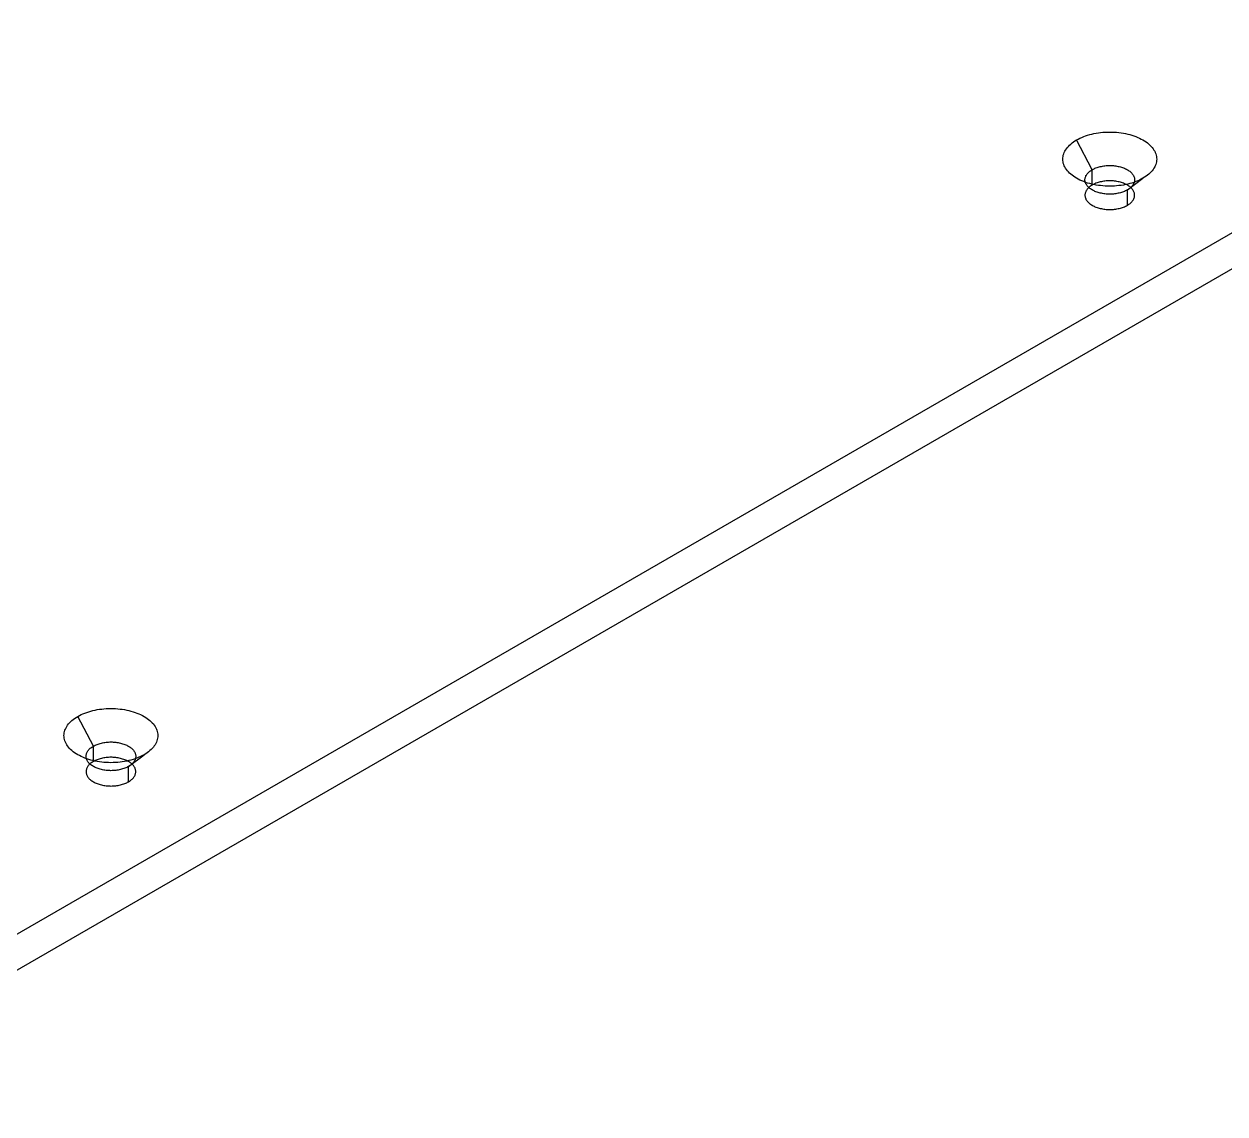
# Model space of a CAD drawing. Header units: inches. Extents: x 4 to 302, y 4 to 194.
# Drawn here: x 107.102 to 109.637, y 24.48 to 26.782 of the extents above; entities that cross this region are included whole.
import ezdxf

# ---------------------------------------------------------------- set-up
doc = ezdxf.new("R2010")
doc.units = ezdxf.units.IN
doc.header["$MEASUREMENT"] = 0

msp = doc.modelspace()

# ---------------------------------------------------------------- linework, layer by layer
at = {"layer": 'OUTLINE'}
for p, q in [((114.4037, 29.0842), (98.5853, 19.9512)), ((114.4037, 29.0081), (98.5853, 19.875)), ((109.3517, 26.5483), (109.3561, 26.5494)), ((109.3561, 26.5494), (109.3607, 26.5504)), ((109.3607, 26.5504), (109.3653, 26.5513)), ((109.3653, 26.5513), (109.37, 26.5521)), ((109.37, 26.5521), (109.3747, 26.5527)), ((109.3747, 26.5527), (109.3795, 26.5532)), ((109.3795, 26.5532), (109.3843, 26.5535)), ((109.3843, 26.5535), (109.3892, 26.5537)), ((109.3892, 26.5537), (109.3941, 26.5538)), ((109.3941, 26.5538), (109.3989, 26.5537)), ((109.3989, 26.5537), (109.4038, 26.5535)), ((109.4038, 26.5535), (109.4086, 26.5532)), ((109.4086, 26.5532), (109.4134, 26.5527)), ((109.4134, 26.5527), (109.4181, 26.5521)), ((109.4181, 26.5521), (109.4228, 26.5513)), ((109.4228, 26.5513), (109.4274, 26.5504)), ((109.4274, 26.5504), (109.432, 26.5494)), ((109.432, 26.5494), (109.4364, 26.5483)), ((109.3045, 26.521), (109.3067, 26.5235)), ((109.3067, 26.5235), (109.3091, 26.526)), ((109.3091, 26.526), (109.3117, 26.5284)), ((109.3117, 26.5284), (109.3145, 26.5306)), ((109.3145, 26.5306), (109.3175, 26.5329)), ((109.3175, 26.5329), (109.3206, 26.535)), ((109.3206, 26.535), (109.324, 26.537)), ((109.324, 26.537), (109.3275, 26.539)), ((109.3569, 26.4742), (109.324, 26.537)), ((109.3275, 26.539), (109.3312, 26.5408)), ((109.3312, 26.5408), (109.335, 26.5425)), ((109.335, 26.5425), (109.339, 26.5441)), ((109.339, 26.5441), (109.3431, 26.5456)), ((109.3431, 26.5456), (109.3473, 26.547)), ((109.3473, 26.547), (109.3517, 26.5483)), ((109.4364, 26.5483), (109.4408, 26.547)), ((109.4408, 26.547), (109.445, 26.5456)), ((109.445, 26.5456), (109.4491, 26.5441)), ((109.4491, 26.5441), (109.4531, 26.5425)), ((109.4531, 26.5425), (109.4569, 26.5408)), ((109.4569, 26.5408), (109.4606, 26.539)), ((109.4606, 26.539), (109.4641, 26.537)), ((109.4641, 26.537), (109.4675, 26.535)), ((109.4675, 26.535), (109.4707, 26.5329)), ((109.4707, 26.5329), (109.4736, 26.5306)), ((109.4736, 26.5306), (109.4764, 26.5284)), ((109.4764, 26.5284), (109.479, 26.526)), ((109.479, 26.526), (109.4814, 26.5235)), ((109.4814, 26.5235), (109.4836, 26.521)), ((109.295, 26.4966), (109.2951, 26.4994)), ((109.2951, 26.4994), (109.2954, 26.5022)), ((109.2954, 26.5022), (109.296, 26.505)), ((109.296, 26.505), (109.2969, 26.5077)), ((109.2969, 26.5077), (109.2979, 26.5105)), ((109.2979, 26.5105), (109.2992, 26.5132)), ((109.2992, 26.5132), (109.3008, 26.5158)), ((109.3008, 26.5158), (109.3025, 26.5185)), ((109.3025, 26.5185), (109.3045, 26.521)), ((109.4836, 26.521), (109.4856, 26.5185)), ((109.4856, 26.5185), (109.4874, 26.5158)), ((109.4874, 26.5158), (109.4889, 26.5132)), ((109.4889, 26.5132), (109.4902, 26.5105)), ((109.4902, 26.5105), (109.4912, 26.5077)), ((109.4912, 26.5077), (109.4921, 26.505)), ((109.4921, 26.505), (109.4927, 26.5022)), ((109.4927, 26.5022), (109.493, 26.4994)), ((109.493, 26.4994), (109.4931, 26.4966)), ((109.2951, 26.4938), (109.295, 26.4966)), ((109.2954, 26.491), (109.2951, 26.4938)), ((109.296, 26.4882), (109.2954, 26.491)), ((109.2969, 26.4854), (109.296, 26.4882)), ((109.2979, 26.4827), (109.2969, 26.4854)), ((109.2992, 26.48), (109.2979, 26.4827)), ((109.3008, 26.4773), (109.2992, 26.48)), ((109.3025, 26.4747), (109.3008, 26.4773)), ((109.3045, 26.4721), (109.3025, 26.4747)), ((109.3535, 26.472), (109.3552, 26.4731)), ((109.3552, 26.4731), (109.3569, 26.4742)), ((109.3569, 26.4742), (109.3588, 26.4752)), ((109.3569, 26.4418), (109.3569, 26.4742)), ((109.3588, 26.4752), (109.3608, 26.4762)), ((109.3608, 26.4762), (109.3628, 26.4771)), ((109.3628, 26.4771), (109.3649, 26.478)), ((109.3649, 26.478), (109.3671, 26.4788)), ((109.3671, 26.4788), (109.3693, 26.4795)), ((109.3693, 26.4795), (109.3716, 26.4802)), ((109.3716, 26.4802), (109.374, 26.4808)), ((109.374, 26.4808), (109.3764, 26.4813)), ((109.3764, 26.4813), (109.3788, 26.4818)), ((109.3788, 26.4818), (109.3813, 26.4822)), ((109.3813, 26.4822), (109.3838, 26.4825)), ((109.3838, 26.4825), (109.3864, 26.4828)), ((109.3864, 26.4828), (109.3889, 26.4829)), ((109.3889, 26.4829), (109.3915, 26.483)), ((109.3915, 26.483), (109.3941, 26.4831)), ((109.3941, 26.4831), (109.3966, 26.483)), ((109.3966, 26.483), (109.3992, 26.4829)), ((109.3992, 26.4829), (109.4018, 26.4828)), ((109.4018, 26.4828), (109.4043, 26.4825)), ((109.4043, 26.4825), (109.4068, 26.4822)), ((109.4068, 26.4822), (109.4093, 26.4818)), ((109.4093, 26.4818), (109.4117, 26.4813)), ((109.4117, 26.4813), (109.4141, 26.4808)), ((109.4141, 26.4808), (109.4165, 26.4802)), ((109.4165, 26.4802), (109.4188, 26.4795)), ((109.4188, 26.4795), (109.421, 26.4788)), ((109.421, 26.4788), (109.4232, 26.478)), ((109.4232, 26.478), (109.4253, 26.4771)), ((109.4253, 26.4771), (109.4273, 26.4762)), ((109.4273, 26.4762), (109.4293, 26.4752)), ((109.4293, 26.4752), (109.4312, 26.4742)), ((109.4312, 26.4742), (109.4329, 26.4731)), ((109.4329, 26.4731), (109.4346, 26.472)), ((109.4856, 26.4747), (109.4836, 26.4721)), ((109.4874, 26.4773), (109.4856, 26.4747)), ((109.4889, 26.48), (109.4874, 26.4773)), ((109.4902, 26.4827), (109.4889, 26.48)), ((109.4912, 26.4854), (109.4902, 26.4827)), ((109.4921, 26.4882), (109.4912, 26.4854)), ((109.4927, 26.491), (109.4921, 26.4882)), ((109.493, 26.4938), (109.4927, 26.491)), ((109.4931, 26.4966), (109.493, 26.4938)), ((109.3067, 26.4696), (109.3045, 26.4721)), ((109.3091, 26.4672), (109.3067, 26.4696)), ((109.3117, 26.4648), (109.3091, 26.4672)), ((109.3145, 26.4625), (109.3117, 26.4648)), ((109.3175, 26.4603), (109.3145, 26.4625)), ((109.3206, 26.4581), (109.3175, 26.4603)), ((109.324, 26.4561), (109.3206, 26.4581)), ((109.3275, 26.4542), (109.324, 26.4561)), ((109.3312, 26.4523), (109.3275, 26.4542)), ((109.335, 26.4506), (109.3312, 26.4523)), ((109.339, 26.449), (109.335, 26.4506)), ((109.3431, 26.4475), (109.339, 26.449)), ((109.3416, 26.4543), (109.3418, 26.4558)), ((109.3416, 26.4528), (109.3416, 26.4543)), ((109.3416, 26.4513), (109.3416, 26.4528)), ((109.3418, 26.4498), (109.3416, 26.4513)), ((109.3418, 26.4558), (109.3421, 26.4572)), ((109.3421, 26.4483), (109.3418, 26.4498)), ((109.3421, 26.4572), (109.3426, 26.4587)), ((109.3426, 26.4469), (109.3421, 26.4483)), ((109.3426, 26.4587), (109.3432, 26.4601)), ((109.3473, 26.4461), (109.3431, 26.4475)), ((109.3432, 26.4601), (109.3438, 26.4616)), ((109.3438, 26.4616), (109.3446, 26.463)), ((109.3446, 26.463), (109.3456, 26.4644)), ((109.3456, 26.4644), (109.3466, 26.4657)), ((109.3466, 26.4657), (109.3478, 26.4671)), ((109.3478, 26.4671), (109.349, 26.4684)), ((109.349, 26.4684), (109.3504, 26.4696)), ((109.3504, 26.4696), (109.3519, 26.4708)), ((109.3519, 26.4708), (109.3535, 26.472)), ((109.3716, 26.4478), (109.3693, 26.4471)), ((109.374, 26.4484), (109.3716, 26.4478)), ((109.3764, 26.4489), (109.374, 26.4484)), ((109.3788, 26.4494), (109.3764, 26.4489)), ((109.3813, 26.4498), (109.3788, 26.4494)), ((109.3838, 26.4501), (109.3813, 26.4498)), ((109.3864, 26.4504), (109.3838, 26.4501)), ((109.3889, 26.4505), (109.3864, 26.4504)), ((109.3915, 26.4506), (109.3889, 26.4505)), ((109.3941, 26.4507), (109.3915, 26.4506)), ((109.3966, 26.4506), (109.3941, 26.4507)), ((109.3992, 26.4505), (109.3966, 26.4506)), ((109.4018, 26.4504), (109.3992, 26.4505)), ((109.4043, 26.4501), (109.4018, 26.4504)), ((109.4068, 26.4498), (109.4043, 26.4501)), ((109.4093, 26.4494), (109.4068, 26.4498)), ((109.4117, 26.4489), (109.4093, 26.4494)), ((109.4141, 26.4484), (109.4117, 26.4489)), ((109.4165, 26.4478), (109.4141, 26.4484)), ((109.4188, 26.4471), (109.4165, 26.4478)), ((109.4312, 26.4314), (109.4641, 26.4561)), ((109.4346, 26.472), (109.4362, 26.4708)), ((109.4362, 26.4708), (109.4377, 26.4696)), ((109.4377, 26.4696), (109.4391, 26.4684)), ((109.4391, 26.4684), (109.4403, 26.4671)), ((109.4403, 26.4671), (109.4415, 26.4657)), ((109.445, 26.4475), (109.4408, 26.4461)), ((109.4415, 26.4657), (109.4425, 26.4644)), ((109.4425, 26.4644), (109.4435, 26.463)), ((109.4435, 26.463), (109.4443, 26.4616)), ((109.4443, 26.4616), (109.445, 26.4601)), ((109.445, 26.4601), (109.4455, 26.4587)), ((109.4491, 26.449), (109.445, 26.4475)), ((109.4455, 26.4587), (109.446, 26.4572)), ((109.446, 26.4483), (109.4455, 26.4469)), ((109.446, 26.4572), (109.4463, 26.4558)), ((109.4463, 26.4498), (109.446, 26.4483)), ((109.4463, 26.4558), (109.4465, 26.4543)), ((109.4465, 26.4513), (109.4463, 26.4498)), ((109.4465, 26.4543), (109.4465, 26.4528)), ((109.4465, 26.4528), (109.4465, 26.4513)), ((109.4531, 26.4506), (109.4491, 26.449)), ((109.4569, 26.4523), (109.4531, 26.4506)), ((109.4606, 26.4542), (109.4569, 26.4523)), ((109.4641, 26.4561), (109.4606, 26.4542)), ((109.4675, 26.4581), (109.4641, 26.4561)), ((109.4707, 26.4603), (109.4675, 26.4581)), ((109.4736, 26.4625), (109.4707, 26.4603)), ((109.4764, 26.4648), (109.4736, 26.4625)), ((109.479, 26.4672), (109.4764, 26.4648)), ((109.4814, 26.4696), (109.479, 26.4672)), ((109.4836, 26.4721), (109.4814, 26.4696)), ((109.3418, 26.4234), (109.3416, 26.4219)), ((109.3416, 26.4219), (109.3416, 26.4204)), ((109.3421, 26.4248), (109.3418, 26.4234)), ((109.3426, 26.4263), (109.3421, 26.4248)), ((109.3432, 26.4454), (109.3426, 26.4469)), ((109.3432, 26.4277), (109.3426, 26.4263)), ((109.3438, 26.444), (109.3432, 26.4454)), ((109.3438, 26.4292), (109.3432, 26.4277)), ((109.3446, 26.4426), (109.3438, 26.444)), ((109.3446, 26.4306), (109.3438, 26.4292)), ((109.3456, 26.4412), (109.3446, 26.4426)), ((109.3456, 26.432), (109.3446, 26.4306)), ((109.3466, 26.4398), (109.3456, 26.4412)), ((109.3466, 26.4333), (109.3456, 26.432)), ((109.3478, 26.4385), (109.3466, 26.4398)), ((109.3478, 26.4347), (109.3466, 26.4333)), ((109.3517, 26.4449), (109.3473, 26.4461)), ((109.349, 26.4372), (109.3478, 26.4385)), ((109.349, 26.436), (109.3478, 26.4347)), ((109.3504, 26.4372), (109.349, 26.436)), ((109.3504, 26.436), (109.349, 26.4372)), ((109.3519, 26.4384), (109.3504, 26.4372)), ((109.3519, 26.4347), (109.3504, 26.436)), ((109.3561, 26.4437), (109.3517, 26.4449)), ((109.3535, 26.4396), (109.3519, 26.4384)), ((109.3535, 26.4336), (109.3519, 26.4347)), ((109.3552, 26.4407), (109.3535, 26.4396)), ((109.3552, 26.4324), (109.3535, 26.4336)), ((109.3569, 26.4418), (109.3552, 26.4407)), ((109.3569, 26.4314), (109.3552, 26.4324)), ((109.3607, 26.4427), (109.3561, 26.4437)), ((109.3588, 26.4428), (109.3569, 26.4418)), ((109.3588, 26.4303), (109.3569, 26.4314)), ((109.3608, 26.4438), (109.3588, 26.4428)), ((109.3608, 26.4294), (109.3588, 26.4303)), ((109.3653, 26.4418), (109.3607, 26.4427)), ((109.3628, 26.4447), (109.3608, 26.4438)), ((109.3628, 26.4284), (109.3608, 26.4294)), ((109.3649, 26.4456), (109.3628, 26.4447)), ((109.3649, 26.4276), (109.3628, 26.4284)), ((109.3671, 26.4464), (109.3649, 26.4456)), ((109.3671, 26.4268), (109.3649, 26.4276)), ((109.37, 26.4411), (109.3653, 26.4418)), ((109.3693, 26.4471), (109.3671, 26.4464)), ((109.3693, 26.4261), (109.3671, 26.4268)), ((109.3716, 26.4254), (109.3693, 26.4261)), ((109.3747, 26.4405), (109.37, 26.4411)), ((109.374, 26.4248), (109.3716, 26.4254)), ((109.3764, 26.4243), (109.374, 26.4248)), ((109.3795, 26.44), (109.3747, 26.4405)), ((109.3788, 26.4238), (109.3764, 26.4243)), ((109.3813, 26.4234), (109.3788, 26.4238)), ((109.3843, 26.4396), (109.3795, 26.44)), ((109.3838, 26.4231), (109.3813, 26.4234)), ((109.3864, 26.4228), (109.3838, 26.4231)), ((109.3892, 26.4394), (109.3843, 26.4396)), ((109.3889, 26.4226), (109.3864, 26.4228)), ((109.3915, 26.4225), (109.3889, 26.4226)), ((109.3941, 26.4394), (109.3892, 26.4394)), ((109.3941, 26.4225), (109.3915, 26.4225)), ((109.3989, 26.4394), (109.3941, 26.4394)), ((109.3966, 26.4225), (109.3941, 26.4225)), ((109.3992, 26.4226), (109.3966, 26.4225)), ((109.4038, 26.4396), (109.3989, 26.4394)), ((109.4018, 26.4228), (109.3992, 26.4226)), ((109.4043, 26.4231), (109.4018, 26.4228)), ((109.4086, 26.44), (109.4038, 26.4396)), ((109.4068, 26.4234), (109.4043, 26.4231)), ((109.4093, 26.4238), (109.4068, 26.4234)), ((109.4134, 26.4405), (109.4086, 26.44)), ((109.4117, 26.4243), (109.4093, 26.4238)), ((109.4141, 26.4248), (109.4117, 26.4243)), ((109.4181, 26.4411), (109.4134, 26.4405)), ((109.4165, 26.4254), (109.4141, 26.4248)), ((109.4188, 26.4261), (109.4165, 26.4254)), ((109.4228, 26.4418), (109.4181, 26.4411)), ((109.421, 26.4464), (109.4188, 26.4471)), ((109.421, 26.4268), (109.4188, 26.4261)), ((109.4232, 26.4456), (109.421, 26.4464)), ((109.4232, 26.4276), (109.421, 26.4268)), ((109.4274, 26.4427), (109.4228, 26.4418)), ((109.4253, 26.4447), (109.4232, 26.4456)), ((109.4253, 26.4284), (109.4232, 26.4276)), ((109.4273, 26.4438), (109.4253, 26.4447)), ((109.4273, 26.4294), (109.4253, 26.4284)), ((109.4293, 26.4428), (109.4273, 26.4438)), ((109.4293, 26.4303), (109.4273, 26.4294)), ((109.432, 26.4437), (109.4274, 26.4427)), ((109.4312, 26.4418), (109.4293, 26.4428)), ((109.4312, 26.4314), (109.4293, 26.4303)), ((109.4329, 26.4407), (109.4312, 26.4418)), ((109.4329, 26.4324), (109.4312, 26.4314)), ((109.4312, 26.399), (109.4312, 26.4314)), ((109.4364, 26.4449), (109.432, 26.4437)), ((109.4346, 26.4396), (109.4329, 26.4407)), ((109.4346, 26.4336), (109.4329, 26.4324)), ((109.4362, 26.4384), (109.4346, 26.4396)), ((109.4362, 26.4347), (109.4346, 26.4336)), ((109.4377, 26.4372), (109.4362, 26.4384)), ((109.4377, 26.436), (109.4362, 26.4347)), ((109.4408, 26.4461), (109.4364, 26.4449)), ((109.4391, 26.436), (109.4377, 26.4372)), ((109.4391, 26.4372), (109.4377, 26.436)), ((109.4403, 26.4385), (109.4391, 26.4372)), ((109.4403, 26.4347), (109.4391, 26.436)), ((109.4415, 26.4398), (109.4403, 26.4385)), ((109.4415, 26.4333), (109.4403, 26.4347)), ((109.4425, 26.4412), (109.4415, 26.4398)), ((109.4425, 26.432), (109.4415, 26.4333)), ((109.4435, 26.4426), (109.4425, 26.4412)), ((109.4435, 26.4306), (109.4425, 26.432)), ((109.4443, 26.444), (109.4435, 26.4426)), ((109.4443, 26.4292), (109.4435, 26.4306)), ((109.445, 26.4454), (109.4443, 26.444)), ((109.445, 26.4277), (109.4443, 26.4292)), ((109.4455, 26.4469), (109.445, 26.4454)), ((109.4455, 26.4263), (109.445, 26.4277)), ((109.446, 26.4248), (109.4455, 26.4263)), ((109.4463, 26.4234), (109.446, 26.4248)), ((109.4465, 26.4219), (109.4463, 26.4234)), ((109.4465, 26.4204), (109.4465, 26.4219)), ((109.3416, 26.4204), (109.3416, 26.4189)), ((109.3416, 26.4189), (109.3418, 26.4174)), ((109.3418, 26.4174), (109.3421, 26.4159)), ((109.3421, 26.4159), (109.3426, 26.4145)), ((109.3426, 26.4145), (109.3432, 26.413)), ((109.3432, 26.413), (109.3438, 26.4116)), ((109.3438, 26.4116), (109.3446, 26.4102)), ((109.3446, 26.4102), (109.3456, 26.4088)), ((109.3456, 26.4088), (109.3466, 26.4074)), ((109.3466, 26.4074), (109.3478, 26.4061)), ((109.3478, 26.4061), (109.349, 26.4048)), ((109.349, 26.4048), (109.3504, 26.4036)), ((109.3504, 26.4036), (109.3519, 26.4023)), ((109.3519, 26.4023), (109.3535, 26.4012)), ((109.3535, 26.4012), (109.3552, 26.4)), ((109.3552, 26.4), (109.3569, 26.399)), ((109.3569, 26.399), (109.3588, 26.3979)), ((109.3588, 26.3979), (109.3608, 26.397)), ((109.3608, 26.397), (109.3628, 26.396)), ((109.4253, 26.396), (109.4273, 26.397)), ((109.4273, 26.397), (109.4293, 26.3979)), ((109.4293, 26.3979), (109.4312, 26.399)), ((109.4312, 26.399), (109.4329, 26.4)), ((109.4329, 26.4), (109.4346, 26.4012)), ((109.4346, 26.4012), (109.4362, 26.4023)), ((109.4362, 26.4023), (109.4377, 26.4036)), ((109.4377, 26.4036), (109.4391, 26.4048)), ((109.4391, 26.4048), (109.4403, 26.4061)), ((109.4403, 26.4061), (109.4415, 26.4074)), ((109.4415, 26.4074), (109.4425, 26.4088)), ((109.4425, 26.4088), (109.4435, 26.4102)), ((109.4435, 26.4102), (109.4443, 26.4116)), ((109.4443, 26.4116), (109.445, 26.413)), ((109.445, 26.413), (109.4455, 26.4145)), ((109.4455, 26.4145), (109.446, 26.4159)), ((109.446, 26.4159), (109.4463, 26.4174)), ((109.4463, 26.4174), (109.4465, 26.4189)), ((109.4465, 26.4189), (109.4465, 26.4204)), ((109.3628, 26.396), (109.3649, 26.3952)), ((109.3649, 26.3952), (109.3671, 26.3944)), ((109.3671, 26.3944), (109.3693, 26.3937)), ((109.3693, 26.3937), (109.3716, 26.393)), ((109.3716, 26.393), (109.374, 26.3924)), ((109.374, 26.3924), (109.3764, 26.3919)), ((109.3764, 26.3919), (109.3788, 26.3914)), ((109.3788, 26.3914), (109.3813, 26.391)), ((109.3813, 26.391), (109.3838, 26.3907)), ((109.3838, 26.3907), (109.3864, 26.3904)), ((109.3864, 26.3904), (109.3889, 26.3902)), ((109.3889, 26.3902), (109.3915, 26.3901)), ((109.3915, 26.3901), (109.3941, 26.3901)), ((109.3941, 26.3901), (109.3966, 26.3901)), ((109.3966, 26.3901), (109.3992, 26.3902)), ((109.3992, 26.3902), (109.4018, 26.3904)), ((109.4018, 26.3904), (109.4043, 26.3907)), ((109.4043, 26.3907), (109.4068, 26.391)), ((109.4068, 26.391), (109.4093, 26.3914)), ((109.4093, 26.3914), (109.4117, 26.3919)), ((109.4117, 26.3919), (109.4141, 26.3924)), ((109.4141, 26.3924), (109.4165, 26.393)), ((109.4165, 26.393), (109.4188, 26.3937)), ((109.4188, 26.3937), (109.421, 26.3944)), ((109.421, 26.3944), (109.4232, 26.3952)), ((109.4232, 26.3952), (109.4253, 26.396)), ((107.2427, 25.3306), (107.2472, 25.3318)), ((107.2472, 25.3318), (107.2517, 25.3328)), ((107.2517, 25.3328), (107.2563, 25.3337)), ((107.2563, 25.3337), (107.261, 25.3344)), ((107.261, 25.3344), (107.2657, 25.335)), ((107.2657, 25.335), (107.2705, 25.3355)), ((107.2705, 25.3355), (107.2754, 25.3358)), ((107.2754, 25.3358), (107.2802, 25.3361)), ((107.2802, 25.3361), (107.2851, 25.3361)), ((107.2851, 25.3361), (107.2899, 25.3361)), ((107.2899, 25.3361), (107.2948, 25.3358)), ((107.2948, 25.3358), (107.2996, 25.3355)), ((107.2996, 25.3355), (107.3044, 25.335)), ((107.3044, 25.335), (107.3092, 25.3344)), ((107.3092, 25.3344), (107.3138, 25.3337)), ((107.3138, 25.3337), (107.3185, 25.3328)), ((107.3185, 25.3328), (107.323, 25.3318)), ((107.323, 25.3318), (107.3274, 25.3306)), ((107.1977, 25.3059), (107.2001, 25.3083)), ((107.2001, 25.3083), (107.2027, 25.3107)), ((107.2027, 25.3107), (107.2055, 25.313)), ((107.2055, 25.313), (107.2085, 25.3152)), ((107.2085, 25.3152), (107.2117, 25.3173)), ((107.2117, 25.3173), (107.215, 25.3194)), ((107.215, 25.3194), (107.2185, 25.3213)), ((107.248, 25.2566), (107.215, 25.3194)), ((107.2185, 25.3213), (107.2222, 25.3231)), ((107.2222, 25.3231), (107.226, 25.3249)), ((107.226, 25.3249), (107.23, 25.3265)), ((107.23, 25.3265), (107.2341, 25.328)), ((107.2341, 25.328), (107.2384, 25.3294)), ((107.2384, 25.3294), (107.2427, 25.3306)), ((107.3274, 25.3306), (107.3318, 25.3294)), ((107.3318, 25.3294), (107.336, 25.328)), ((107.336, 25.328), (107.3401, 25.3265)), ((107.3401, 25.3265), (107.3441, 25.3249)), ((107.3441, 25.3249), (107.3479, 25.3231)), ((107.3479, 25.3231), (107.3516, 25.3213)), ((107.3516, 25.3213), (107.3551, 25.3194)), ((107.3551, 25.3194), (107.3585, 25.3173)), ((107.3585, 25.3173), (107.3617, 25.3152)), ((107.3617, 25.3152), (107.3647, 25.313)), ((107.3647, 25.313), (107.3675, 25.3107)), ((107.3675, 25.3107), (107.3701, 25.3083)), ((107.3701, 25.3083), (107.3725, 25.3059)), ((107.186, 25.2789), (107.1861, 25.2817)), ((107.1861, 25.2817), (107.1865, 25.2845)), ((107.1865, 25.2845), (107.1871, 25.2873)), ((107.1871, 25.2873), (107.1879, 25.2901)), ((107.1879, 25.2901), (107.189, 25.2928)), ((107.189, 25.2928), (107.1903, 25.2955)), ((107.1903, 25.2955), (107.1918, 25.2982)), ((107.1918, 25.2982), (107.1935, 25.3008)), ((107.1935, 25.3008), (107.1955, 25.3034)), ((107.1955, 25.3034), (107.1977, 25.3059)), ((107.3725, 25.3059), (107.3747, 25.3034)), ((107.3747, 25.3034), (107.3766, 25.3008)), ((107.3766, 25.3008), (107.3784, 25.2982)), ((107.3784, 25.2982), (107.3799, 25.2955)), ((107.3799, 25.2955), (107.3812, 25.2928)), ((107.3812, 25.2928), (107.3823, 25.2901)), ((107.3823, 25.2901), (107.3831, 25.2873)), ((107.3831, 25.2873), (107.3837, 25.2845)), ((107.3837, 25.2845), (107.384, 25.2817)), ((107.384, 25.2817), (107.3842, 25.2789)), ((107.1861, 25.2761), (107.186, 25.2789)), ((107.1865, 25.2733), (107.1861, 25.2761)), ((107.1871, 25.2705), (107.1865, 25.2733)), ((107.1879, 25.2678), (107.1871, 25.2705)), ((107.189, 25.265), (107.1879, 25.2678)), ((107.1903, 25.2623), (107.189, 25.265)), ((107.1918, 25.2596), (107.1903, 25.2623)), ((107.1935, 25.257), (107.1918, 25.2596)), ((107.1955, 25.2545), (107.1935, 25.257)), ((107.2445, 25.2543), (107.2462, 25.2555)), ((107.2462, 25.2555), (107.248, 25.2566)), ((107.248, 25.2566), (107.2498, 25.2576)), ((107.248, 25.2242), (107.248, 25.2566)), ((107.2498, 25.2576), (107.2518, 25.2585)), ((107.2518, 25.2585), (107.2538, 25.2595)), ((107.2538, 25.2595), (107.2559, 25.2603)), ((107.2559, 25.2603), (107.2581, 25.2611)), ((107.2581, 25.2611), (107.2603, 25.2618)), ((107.2603, 25.2618), (107.2626, 25.2625)), ((107.2626, 25.2625), (107.265, 25.2631)), ((107.265, 25.2631), (107.2674, 25.2637)), ((107.2674, 25.2637), (107.2698, 25.2641)), ((107.2698, 25.2641), (107.2723, 25.2645)), ((107.2723, 25.2645), (107.2748, 25.2648)), ((107.2748, 25.2648), (107.2774, 25.2651)), ((107.2774, 25.2651), (107.2799, 25.2653)), ((107.2799, 25.2653), (107.2825, 25.2654)), ((107.2825, 25.2654), (107.2851, 25.2654)), ((107.2851, 25.2654), (107.2877, 25.2654)), ((107.2877, 25.2654), (107.2902, 25.2653)), ((107.2902, 25.2653), (107.2928, 25.2651)), ((107.2928, 25.2651), (107.2953, 25.2648)), ((107.2953, 25.2648), (107.2978, 25.2645)), ((107.2978, 25.2645), (107.3003, 25.2641)), ((107.3003, 25.2641), (107.3028, 25.2637)), ((107.3028, 25.2637), (107.3052, 25.2631)), ((107.3052, 25.2631), (107.3075, 25.2625)), ((107.3075, 25.2625), (107.3098, 25.2618)), ((107.3098, 25.2618), (107.3121, 25.2611)), ((107.3121, 25.2611), (107.3142, 25.2603)), ((107.3142, 25.2603), (107.3163, 25.2595)), ((107.3163, 25.2595), (107.3184, 25.2585)), ((107.3184, 25.2585), (107.3203, 25.2576)), ((107.3203, 25.2576), (107.3222, 25.2566)), ((107.3222, 25.2566), (107.324, 25.2555)), ((107.324, 25.2555), (107.3256, 25.2543)), ((107.3766, 25.257), (107.3747, 25.2545)), ((107.3784, 25.2596), (107.3766, 25.257)), ((107.3799, 25.2623), (107.3784, 25.2596)), ((107.3812, 25.265), (107.3799, 25.2623)), ((107.3823, 25.2678), (107.3812, 25.265)), ((107.3831, 25.2705), (107.3823, 25.2678)), ((107.3837, 25.2733), (107.3831, 25.2705)), ((107.384, 25.2761), (107.3837, 25.2733)), ((107.3842, 25.2789), (107.384, 25.2761)), ((107.1977, 25.2519), (107.1955, 25.2545)), ((107.2001, 25.2495), (107.1977, 25.2519)), ((107.2027, 25.2471), (107.2001, 25.2495)), ((107.2055, 25.2448), (107.2027, 25.2471)), ((107.2085, 25.2426), (107.2055, 25.2448)), ((107.2117, 25.2405), (107.2085, 25.2426)), ((107.215, 25.2385), (107.2117, 25.2405)), ((107.2185, 25.2365), (107.215, 25.2385)), ((107.2222, 25.2347), (107.2185, 25.2365)), ((107.226, 25.233), (107.2222, 25.2347)), ((107.23, 25.2313), (107.226, 25.233)), ((107.2341, 25.2298), (107.23, 25.2313)), ((107.2326, 25.2351), (107.2327, 25.2366)), ((107.2327, 25.2336), (107.2326, 25.2351)), ((107.2327, 25.2366), (107.2329, 25.2381)), ((107.2329, 25.2322), (107.2327, 25.2336)), ((107.2329, 25.2381), (107.2332, 25.2396)), ((107.2332, 25.2307), (107.2329, 25.2322)), ((107.2332, 25.2396), (107.2336, 25.241)), ((107.2336, 25.2292), (107.2332, 25.2307)), ((107.2336, 25.241), (107.2342, 25.2425)), ((107.2342, 25.2425), (107.2349, 25.2439)), ((107.2349, 25.2439), (107.2357, 25.2453)), ((107.2357, 25.2453), (107.2366, 25.2467)), ((107.2366, 25.2467), (107.2376, 25.2481)), ((107.2376, 25.2481), (107.2388, 25.2494)), ((107.2388, 25.2494), (107.2401, 25.2507)), ((107.2401, 25.2507), (107.2414, 25.252)), ((107.2414, 25.252), (107.2429, 25.2532)), ((107.2429, 25.2532), (107.2445, 25.2543)), ((107.2626, 25.2301), (107.2603, 25.2294)), ((107.265, 25.2307), (107.2626, 25.2301)), ((107.2674, 25.2313), (107.265, 25.2307)), ((107.2698, 25.2317), (107.2674, 25.2313)), ((107.2723, 25.2321), (107.2698, 25.2317)), ((107.2748, 25.2324), (107.2723, 25.2321)), ((107.2774, 25.2327), (107.2748, 25.2324)), ((107.2799, 25.2329), (107.2774, 25.2327)), ((107.2825, 25.233), (107.2799, 25.2329)), ((107.2851, 25.233), (107.2825, 25.233)), ((107.2877, 25.233), (107.2851, 25.233)), ((107.2902, 25.2329), (107.2877, 25.233)), ((107.2928, 25.2327), (107.2902, 25.2329)), ((107.2953, 25.2324), (107.2928, 25.2327)), ((107.2978, 25.2321), (107.2953, 25.2324)), ((107.3003, 25.2317), (107.2978, 25.2321)), ((107.3028, 25.2313), (107.3003, 25.2317)), ((107.3052, 25.2307), (107.3028, 25.2313)), ((107.3075, 25.2301), (107.3052, 25.2307)), ((107.3098, 25.2294), (107.3075, 25.2301)), ((107.3222, 25.2137), (107.3551, 25.2385)), ((107.3256, 25.2543), (107.3272, 25.2532)), ((107.3272, 25.2532), (107.3287, 25.252)), ((107.3287, 25.252), (107.3301, 25.2507)), ((107.3301, 25.2507), (107.3314, 25.2494)), ((107.3314, 25.2494), (107.3325, 25.2481)), ((107.3325, 25.2481), (107.3336, 25.2467)), ((107.3336, 25.2467), (107.3345, 25.2453)), ((107.3345, 25.2453), (107.3353, 25.2439)), ((107.3353, 25.2439), (107.336, 25.2425)), ((107.336, 25.2425), (107.3365, 25.241)), ((107.3401, 25.2313), (107.336, 25.2298)), ((107.3365, 25.241), (107.337, 25.2396)), ((107.337, 25.2307), (107.3365, 25.2292)), ((107.337, 25.2396), (107.3373, 25.2381)), ((107.3373, 25.2322), (107.337, 25.2307)), ((107.3373, 25.2381), (107.3375, 25.2366)), ((107.3375, 25.2336), (107.3373, 25.2322)), ((107.3375, 25.2366), (107.3376, 25.2351)), ((107.3376, 25.2351), (107.3375, 25.2336)), ((107.3441, 25.233), (107.3401, 25.2313)), ((107.3479, 25.2347), (107.3441, 25.233)), ((107.3516, 25.2365), (107.3479, 25.2347)), ((107.3551, 25.2385), (107.3516, 25.2365)), ((107.3585, 25.2405), (107.3551, 25.2385)), ((107.3617, 25.2426), (107.3585, 25.2405)), ((107.3647, 25.2448), (107.3617, 25.2426)), ((107.3675, 25.2471), (107.3647, 25.2448)), ((107.3701, 25.2495), (107.3675, 25.2471)), ((107.3725, 25.2519), (107.3701, 25.2495)), ((107.3747, 25.2545), (107.3725, 25.2519)), ((107.2329, 25.2057), (107.2327, 25.2042)), ((107.2332, 25.2072), (107.2329, 25.2057)), ((107.2336, 25.2086), (107.2332, 25.2072)), ((107.2342, 25.2278), (107.2336, 25.2292)), ((107.2342, 25.2101), (107.2336, 25.2086)), ((107.2384, 25.2285), (107.2341, 25.2298)), ((107.2349, 25.2263), (107.2342, 25.2278)), ((107.2349, 25.2115), (107.2342, 25.2101)), ((107.2357, 25.2249), (107.2349, 25.2263)), ((107.2357, 25.2129), (107.2349, 25.2115)), ((107.2366, 25.2235), (107.2357, 25.2249)), ((107.2366, 25.2143), (107.2357, 25.2129)), ((107.2376, 25.2222), (107.2366, 25.2235)), ((107.2376, 25.2157), (107.2366, 25.2143)), ((107.2388, 25.2208), (107.2376, 25.2222)), ((107.2388, 25.217), (107.2376, 25.2157)), ((107.2427, 25.2272), (107.2384, 25.2285)), ((107.2401, 25.2196), (107.2388, 25.2208)), ((107.2401, 25.2183), (107.2388, 25.217)), ((107.2414, 25.2183), (107.2401, 25.2196)), ((107.2414, 25.2196), (107.2401, 25.2183)), ((107.2429, 25.2208), (107.2414, 25.2196)), ((107.2429, 25.2171), (107.2414, 25.2183)), ((107.2472, 25.2261), (107.2427, 25.2272)), ((107.2445, 25.2219), (107.2429, 25.2208)), ((107.2445, 25.2159), (107.2429, 25.2171)), ((107.2462, 25.2231), (107.2445, 25.2219)), ((107.2462, 25.2148), (107.2445, 25.2159)), ((107.248, 25.2242), (107.2462, 25.2231)), ((107.248, 25.2137), (107.2462, 25.2148)), ((107.2517, 25.225), (107.2472, 25.2261)), ((107.2498, 25.2252), (107.248, 25.2242)), ((107.2498, 25.2127), (107.248, 25.2137)), ((107.2518, 25.2261), (107.2498, 25.2252)), ((107.2518, 25.2117), (107.2498, 25.2127)), ((107.2563, 25.2242), (107.2517, 25.225)), ((107.2538, 25.2271), (107.2518, 25.2261)), ((107.2538, 25.2108), (107.2518, 25.2117)), ((107.2559, 25.2279), (107.2538, 25.2271)), ((107.2559, 25.2099), (107.2538, 25.2108)), ((107.2581, 25.2287), (107.2559, 25.2279)), ((107.2581, 25.2091), (107.2559, 25.2099)), ((107.261, 25.2234), (107.2563, 25.2242)), ((107.2603, 25.2294), (107.2581, 25.2287)), ((107.2603, 25.2084), (107.2581, 25.2091)), ((107.2626, 25.2077), (107.2603, 25.2084)), ((107.2657, 25.2228), (107.261, 25.2234)), ((107.265, 25.2071), (107.2626, 25.2077)), ((107.2674, 25.2066), (107.265, 25.2071)), ((107.2705, 25.2223), (107.2657, 25.2228)), ((107.2698, 25.2061), (107.2674, 25.2066)), ((107.2723, 25.2057), (107.2698, 25.2061)), ((107.2754, 25.222), (107.2705, 25.2223)), ((107.2748, 25.2054), (107.2723, 25.2057)), ((107.2774, 25.2052), (107.2748, 25.2054)), ((107.2802, 25.2218), (107.2754, 25.222)), ((107.2799, 25.205), (107.2774, 25.2052)), ((107.2825, 25.2049), (107.2799, 25.205)), ((107.2851, 25.2217), (107.2802, 25.2218)), ((107.2851, 25.2048), (107.2825, 25.2049)), ((107.2899, 25.2218), (107.2851, 25.2217)), ((107.2877, 25.2049), (107.2851, 25.2048)), ((107.2902, 25.205), (107.2877, 25.2049)), ((107.2948, 25.222), (107.2899, 25.2218)), ((107.2928, 25.2052), (107.2902, 25.205)), ((107.2953, 25.2054), (107.2928, 25.2052)), ((107.2996, 25.2223), (107.2948, 25.222)), ((107.2978, 25.2057), (107.2953, 25.2054)), ((107.3003, 25.2061), (107.2978, 25.2057)), ((107.3044, 25.2228), (107.2996, 25.2223)), ((107.3028, 25.2066), (107.3003, 25.2061)), ((107.3052, 25.2071), (107.3028, 25.2066)), ((107.3092, 25.2234), (107.3044, 25.2228)), ((107.3075, 25.2077), (107.3052, 25.2071)), ((107.3098, 25.2084), (107.3075, 25.2077)), ((107.3138, 25.2242), (107.3092, 25.2234)), ((107.3121, 25.2287), (107.3098, 25.2294)), ((107.3121, 25.2091), (107.3098, 25.2084)), ((107.3142, 25.2279), (107.3121, 25.2287)), ((107.3142, 25.2099), (107.3121, 25.2091)), ((107.3185, 25.225), (107.3138, 25.2242)), ((107.3163, 25.2271), (107.3142, 25.2279)), ((107.3163, 25.2108), (107.3142, 25.2099)), ((107.3184, 25.2261), (107.3163, 25.2271)), ((107.3184, 25.2117), (107.3163, 25.2108)), ((107.3203, 25.2252), (107.3184, 25.2261)), ((107.3203, 25.2127), (107.3184, 25.2117)), ((107.323, 25.2261), (107.3185, 25.225)), ((107.3222, 25.2242), (107.3203, 25.2252)), ((107.3222, 25.2137), (107.3203, 25.2127)), ((107.324, 25.2231), (107.3222, 25.2242)), ((107.324, 25.2148), (107.3222, 25.2137)), ((107.3222, 25.1813), (107.3222, 25.2137)), ((107.3274, 25.2272), (107.323, 25.2261)), ((107.3256, 25.2219), (107.324, 25.2231)), ((107.3256, 25.2159), (107.324, 25.2148)), ((107.3272, 25.2208), (107.3256, 25.2219)), ((107.3272, 25.2171), (107.3256, 25.2159)), ((107.3287, 25.2196), (107.3272, 25.2208)), ((107.3287, 25.2183), (107.3272, 25.2171)), ((107.3318, 25.2285), (107.3274, 25.2272)), ((107.3301, 25.2196), (107.3287, 25.2183)), ((107.3301, 25.2183), (107.3287, 25.2196)), ((107.3314, 25.2208), (107.3301, 25.2196)), ((107.3314, 25.217), (107.3301, 25.2183)), ((107.3325, 25.2222), (107.3314, 25.2208)), ((107.3325, 25.2157), (107.3314, 25.217)), ((107.336, 25.2298), (107.3318, 25.2285)), ((107.3336, 25.2235), (107.3325, 25.2222)), ((107.3336, 25.2143), (107.3325, 25.2157)), ((107.3345, 25.2249), (107.3336, 25.2235)), ((107.3345, 25.2129), (107.3336, 25.2143)), ((107.3353, 25.2263), (107.3345, 25.2249)), ((107.3353, 25.2115), (107.3345, 25.2129)), ((107.336, 25.2278), (107.3353, 25.2263)), ((107.336, 25.2101), (107.3353, 25.2115)), ((107.3365, 25.2292), (107.336, 25.2278)), ((107.3365, 25.2086), (107.336, 25.2101)), ((107.337, 25.2072), (107.3365, 25.2086)), ((107.3373, 25.2057), (107.337, 25.2072)), ((107.3375, 25.2042), (107.3373, 25.2057)), ((107.2327, 25.2042), (107.2326, 25.2027)), ((107.2326, 25.2027), (107.2327, 25.2012)), ((107.2327, 25.2012), (107.2329, 25.1998)), ((107.2329, 25.1998), (107.2332, 25.1983)), ((107.2332, 25.1983), (107.2336, 25.1968)), ((107.2336, 25.1968), (107.2342, 25.1954)), ((107.2342, 25.1954), (107.2349, 25.1939)), ((107.2349, 25.1939), (107.2357, 25.1925)), ((107.2357, 25.1925), (107.2366, 25.1911)), ((107.2366, 25.1911), (107.2376, 25.1898)), ((107.2376, 25.1898), (107.2388, 25.1884)), ((107.2388, 25.1884), (107.2401, 25.1872)), ((107.2401, 25.1872), (107.2414, 25.1859)), ((107.2414, 25.1859), (107.2429, 25.1847)), ((107.2429, 25.1847), (107.2445, 25.1835)), ((107.2445, 25.1835), (107.2462, 25.1824)), ((107.2462, 25.1824), (107.248, 25.1813)), ((107.248, 25.1813), (107.2498, 25.1803)), ((107.2498, 25.1803), (107.2518, 25.1793)), ((107.3184, 25.1793), (107.3203, 25.1803)), ((107.3203, 25.1803), (107.3222, 25.1813)), ((107.3222, 25.1813), (107.324, 25.1824)), ((107.324, 25.1824), (107.3256, 25.1835)), ((107.3256, 25.1835), (107.3272, 25.1847)), ((107.3272, 25.1847), (107.3287, 25.1859)), ((107.3287, 25.1859), (107.3301, 25.1872)), ((107.3301, 25.1872), (107.3314, 25.1884)), ((107.3314, 25.1884), (107.3325, 25.1898)), ((107.3325, 25.1898), (107.3336, 25.1911)), ((107.3336, 25.1911), (107.3345, 25.1925)), ((107.3345, 25.1925), (107.3353, 25.1939)), ((107.3353, 25.1939), (107.336, 25.1954)), ((107.336, 25.1954), (107.3365, 25.1968)), ((107.3365, 25.1968), (107.337, 25.1983)), ((107.337, 25.1983), (107.3373, 25.1998)), ((107.3373, 25.1998), (107.3375, 25.2012)), ((107.3376, 25.2027), (107.3375, 25.2042)), ((107.3375, 25.2012), (107.3376, 25.2027)), ((107.2518, 25.1793), (107.2538, 25.1784)), ((107.2538, 25.1784), (107.2559, 25.1775)), ((107.2559, 25.1775), (107.2581, 25.1767)), ((107.2581, 25.1767), (107.2603, 25.176)), ((107.2603, 25.176), (107.2626, 25.1753)), ((107.2626, 25.1753), (107.265, 25.1747)), ((107.265, 25.1747), (107.2674, 25.1742)), ((107.2674, 25.1742), (107.2698, 25.1737)), ((107.2698, 25.1737), (107.2723, 25.1733)), ((107.2723, 25.1733), (107.2748, 25.173)), ((107.2748, 25.173), (107.2774, 25.1728)), ((107.2774, 25.1728), (107.2799, 25.1726)), ((107.2799, 25.1726), (107.2825, 25.1725)), ((107.2825, 25.1725), (107.2851, 25.1724)), ((107.2851, 25.1724), (107.2877, 25.1725)), ((107.2877, 25.1725), (107.2902, 25.1726)), ((107.2902, 25.1726), (107.2928, 25.1728)), ((107.2928, 25.1728), (107.2953, 25.173)), ((107.2953, 25.173), (107.2978, 25.1733)), ((107.2978, 25.1733), (107.3003, 25.1737)), ((107.3003, 25.1737), (107.3028, 25.1742)), ((107.3028, 25.1742), (107.3052, 25.1747)), ((107.3052, 25.1747), (107.3075, 25.1753)), ((107.3075, 25.1753), (107.3098, 25.176)), ((107.3098, 25.176), (107.3121, 25.1767)), ((107.3121, 25.1767), (107.3142, 25.1775)), ((107.3142, 25.1775), (107.3163, 25.1784)), ((107.3163, 25.1784), (107.3184, 25.1793))]:
    msp.add_line(p, q, dxfattribs=at)

doc.saveas('drawing.dxf')
